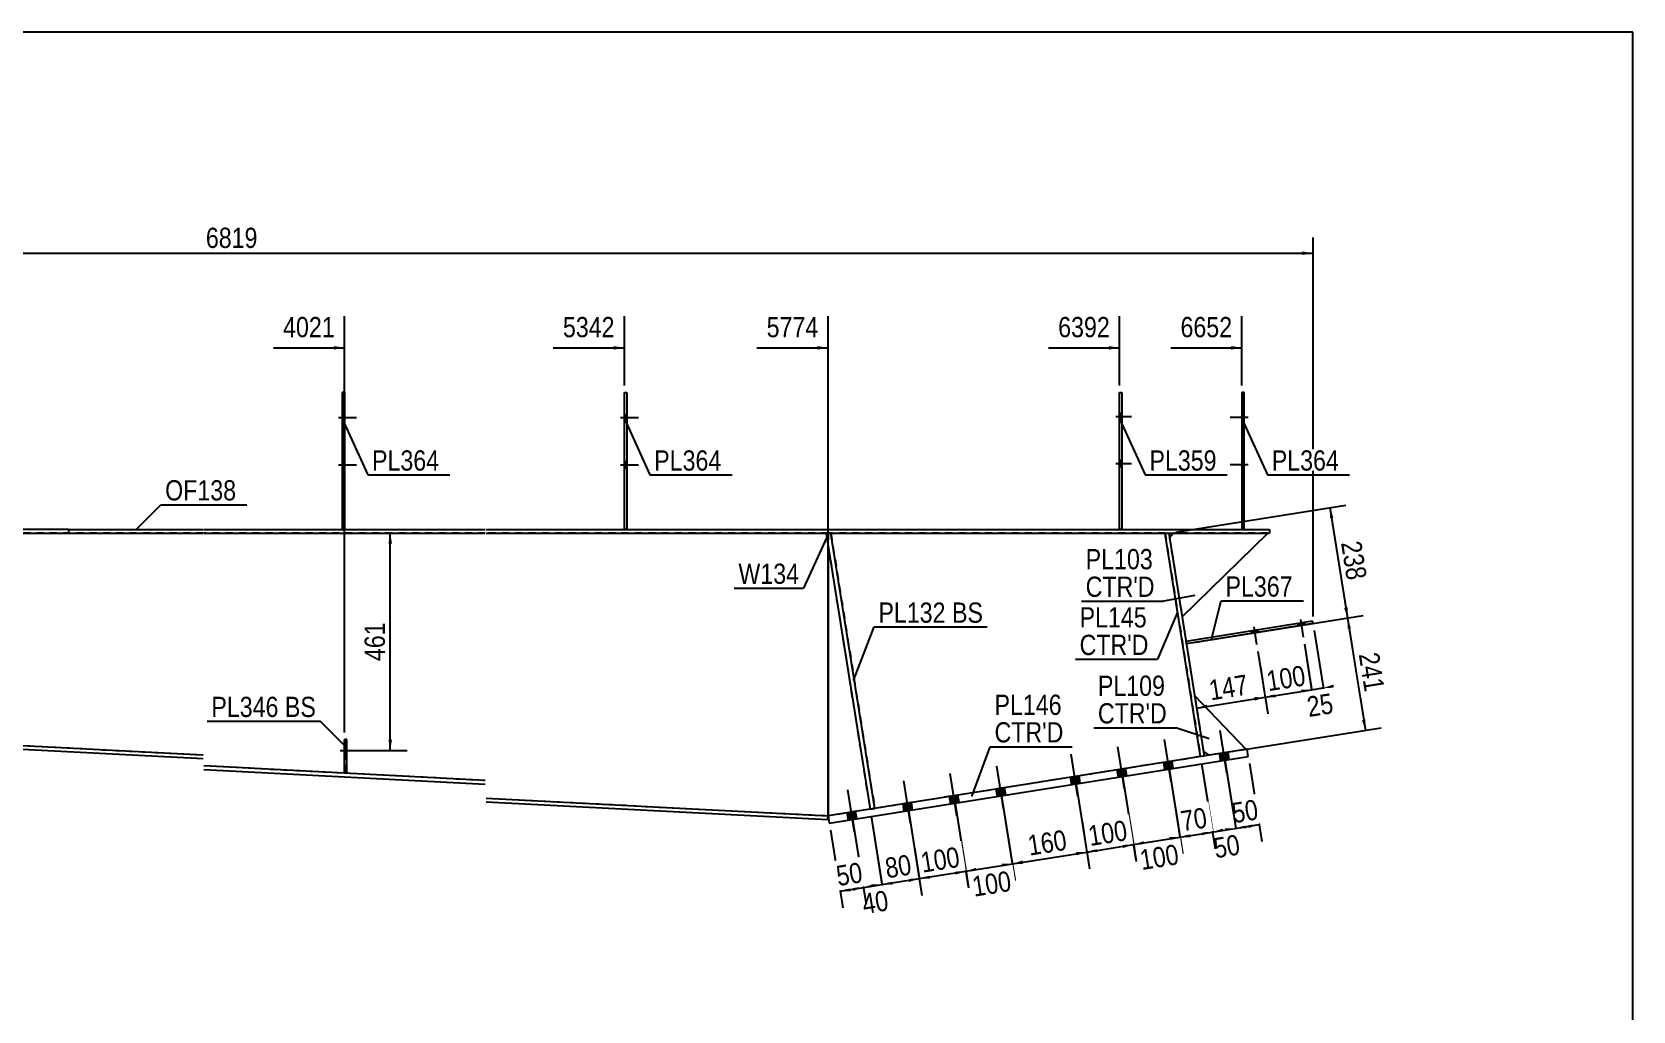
# Model space of a CAD drawing. Header units: millimetres. Extents: x -395 to 8, y -186 to 91.
# Drawn here: x -218.5 to 7.9, y -47.6 to 90.9 of the extents above; entities that cross this region are included whole.
import ezdxf

# ---------------------------------------------------------------- set-up
doc = ezdxf.new("R2010")
doc.units = ezdxf.units.MM
doc.linetypes.add('DXK_LINE_DOT1', pattern=[1.8814, 0.9407, -0.9407])
doc.linetypes.add('DXK_LINE_DOT2', pattern=[3.9198, 1.9599, -1.9599])
doc.styles.add('Arial Narrow', font='ARIALN.TTF', dxfattribs={"height": 0.2})

# ---------------------------------------------------------------- blocks, each defined once
blk = doc.blocks.new('Unknown-624480646-1211')
at = {"color": 5, "linetype": 'Continuous'}
for p, q in [((7.9, 90.89), (-392.1, 90.89)), ((7.9, -186.11), (7.9, 90.89))]:
    blk.add_line(p, q, dxfattribs=at)
blk = doc.blocks.new('Part-624480646-1280 - 1232')
at = {"color": 2, "linetype": 'Continuous'}
for p, q in [((-105.54, 20), (-106.2, 19.9)), ((-106.2, 19.9), (-100, -19.06)), ((-99.34, -18.95), (-105.54, 20)), ((-100, -19.06), (-99.34, -18.95))]:
    blk.add_line(p, q, dxfattribs=at)
blk = doc.blocks.new('Part-624480646-1324 - 1232')
at = {"color": 2, "linetype": 'Continuous'}
for p, q in [((-57.74, 19.99), (-58.27, 19.91)), ((-53.26, -11.62), (-58.27, 19.91)), ((-57.74, 19.99), (-52.73, -11.54)), ((-52.73, -11.54), (-53.26, -11.62))]:
    blk.add_line(p, q, dxfattribs=at)
blk = doc.blocks.new('Part-624480646-1428 - 1232')
at = {"color": 2, "linetype": 'Continuous'}
for p, q in [((-54.09, -2.98), (-46.8, -10.6)), ((-52.84, -10.88), (-52.07, -11.44))]:
    blk.add_line(p, q, dxfattribs=at)
at = {"color": 7, "linetype": 'DXK_LINE_DOT1'}
for p, q in [((-54.09, -2.98), (-52.84, -10.88)), ((-46.8, -10.6), (-52.07, -11.44))]:
    blk.add_line(p, q, dxfattribs=at)
blk = doc.blocks.new('Bolt-624480646-1235 - 1232')
at = {"linetype": 'Continuous'}
for points in [[(-174.32, 35.87), (-174.32, 36.8), (-174.65, 36.8), (-174.65, 35.87)], [(-174.32, 35.87), (-174.32, 36.8), (-174.65, 36.8), (-174.65, 35.87)], [(-174.32, 29.2), (-174.32, 30.13), (-174.65, 30.13), (-174.65, 29.2)], [(-174.32, 29.2), (-174.32, 30.13), (-174.65, 30.13), (-174.65, 29.2)]]:
    blk.add_hatch(color=3, dxfattribs=at).paths.add_polyline_path(points)
at = {"color": 3, "linetype": 'Continuous'}
for p, q in [((-175.18, 36.33), (-172.65, 36.33)), ((-175.18, 36.33), (-172.65, 36.33)), ((-174.65, 36.8), (-174.32, 36.8)), ((-174.65, 36.8), (-174.32, 36.8)), ((-174.65, 35.87), (-174.32, 35.87)), ((-174.65, 35.87), (-174.32, 35.87)), ((-175.18, 29.67), (-172.65, 29.67)), ((-175.18, 29.67), (-172.65, 29.67)), ((-174.65, 30.13), (-174.32, 30.13)), ((-174.65, 30.13), (-174.32, 30.13)), ((-174.65, 29.2), (-174.32, 29.2)), ((-174.65, 29.2), (-174.32, 29.2))]:
    blk.add_line(p, q, dxfattribs=at)
blk = doc.blocks.new('Part-624480646-1377 - 1232')
at = {"color": 2, "linetype": 'Continuous'}
for p, q in [((-57.08, 20), (-57.64, 19.34)), ((-55.86, 8.15), (-43.75, 20))]:
    blk.add_line(p, q, dxfattribs=at)
at = {"color": 7, "linetype": 'DXK_LINE_DOT1'}
for p, q in [((-57.64, 19.34), (-55.86, 8.15)), ((-43.75, 20), (-57.08, 20))]:
    blk.add_line(p, q, dxfattribs=at)
blk = doc.blocks.new('Part-624480646-1258 - 1232')
at = {"color": 2, "linetype": 'Continuous'}
for p, q in [((-174.32, 39.87), (-174.65, 39.87)), ((-174.65, 39.87), (-174.65, 20.53)), ((-174.32, 39.87), (-174.32, 20.53))]:
    blk.add_line(p, q, dxfattribs=at)
at = {"color": 7, "linetype": 'DXK_LINE_DOT1'}
blk.add_line((-174.65, 20.53), (-174.32, 20.53), dxfattribs=at)
blk = doc.blocks.new('Part-624480646-1406 - 1232')
at = {"color": 2, "linetype": 'Continuous'}
for p, q in [((-46.67, -10.58), (-105.93, -20)), ((-46.51, -11.63), (-46.67, -10.58)), ((-105.76, -21.05), (-46.51, -11.63)), ((-105.93, -20), (-105.76, -21.05))]:
    blk.add_line(p, q, dxfattribs=at)
blk = doc.blocks.new('Part-624480646-1302 - 1232')
at = {"color": 7, "linetype": 'DXK_LINE_DOT1'}
for p, q in [((-105.54, 20), (-106.2, 19.9)), ((-106.2, 19.9), (-100, -19.06)), ((-105.54, 20), (-99.34, -18.95)), ((-99.34, -18.95), (-100, -19.06))]:
    blk.add_line(p, q, dxfattribs=at)
blk = doc.blocks.new('Part-624480646-1491 - 1232')
at = {"color": 2, "linetype": 'Continuous'}
for p, q in [((-64.7, 20.53), (-64.7, 39.87)), ((-64.7, 39.87), (-64.37, 39.87)), ((-64.37, 39.87), (-64.37, 20.53))]:
    blk.add_line(p, q, dxfattribs=at)
at = {"color": 7, "linetype": 'DXK_LINE_DOT1'}
blk.add_line((-64.37, 20.53), (-64.7, 20.53), dxfattribs=at)
blk = doc.blocks.new('Part-624480646-1496 - 1232')
at = {"color": 2, "linetype": 'Continuous'}
for p, q in [((-47.07, 39.87), (-47.4, 39.87)), ((-47.4, 39.87), (-47.4, 20.53)), ((-47.07, 20.53), (-47.07, 39.87))]:
    blk.add_line(p, q, dxfattribs=at)
at = {"color": 7, "linetype": 'DXK_LINE_DOT1'}
blk.add_line((-47.4, 20.53), (-47.07, 20.53), dxfattribs=at)
blk = doc.blocks.new('Part-624480646-1523 - 1232')
at = {"color": 7, "linetype": 'DXK_LINE_DOT1'}
blk.add_line((-312.67, -2.06), (-312.64, -1.53), dxfattribs=at)
at = {"color": 2, "linetype": 'Continuous'}
for p, q in [((-312.67, -2.06), (-293.63, -3.05)), ((-312.64, -1.53), (-293.63, -2.52)), ((-293.53, -3.71), (-253.72, -5.78)), ((-293.53, -4.24), (-253.72, -6.31)), ((-253.62, -8.3), (-194.32, -11.38)), ((-253.62, -8.83), (-194.32, -11.91)), ((-194.22, -12.89), (-154.41, -14.96)), ((-194.22, -13.43), (-154.41, -15.5)), ((-154.31, -17.49), (-105.93, -20)), ((-154.31, -18.02), (-105.96, -20.53)), ((-105.96, -20.53), (-105.93, -20))]:
    blk.add_line(p, q, dxfattribs=at)
blk = doc.blocks.new('Part-624480646-1545 - 1232')
at = {"color": 2, "linetype": 'Continuous'}
for p, q in [((-174.32, -13.87), (-174.32, -9.2)), ((-173.98, -9.2), (-174.32, -9.2)), ((-173.98, -13.87), (-173.98, -9.2)), ((-174.32, -13.87), (-173.98, -13.87))]:
    blk.add_line(p, q, dxfattribs=at)
at = {"color": 7, "linetype": 'DXK_LINE_DOT1'}
blk.add_line((-174.32, -12.87), (-173.98, -12.87), dxfattribs=at)
blk = doc.blocks.new('Part-624480646-1567 - 1232')
at = {"color": 7, "linetype": 'DXK_LINE_DOT1'}
for p, q in [((-174.32, -9.2), (-174.32, -13.87)), ((-173.98, -9.2), (-174.32, -9.2)), ((-173.98, -13.87), (-173.98, -9.2)), ((-174.32, -13.87), (-173.98, -13.87))]:
    blk.add_line(p, q, dxfattribs=at)
blk = doc.blocks.new('Bolt-624480646-1636 - 1232')
at = {"linetype": 'Continuous'}
for points in [[(-64.37, 36.03), (-64.37, 36.97), (-64.7, 36.97), (-64.7, 36.03)], [(-64.37, 36.03), (-64.37, 36.97), (-64.7, 36.97), (-64.7, 36.03)], [(-64.37, 29.37), (-64.37, 30.3), (-64.7, 30.3), (-64.7, 29.37)], [(-64.37, 29.37), (-64.37, 30.3), (-64.7, 30.3), (-64.7, 29.37)]]:
    blk.add_hatch(color=3, dxfattribs=at).paths.add_polyline_path(points)
at = {"color": 3, "linetype": 'Continuous'}
for p, q in [((-65.23, 36.5), (-63.03, 36.5)), ((-65.23, 36.5), (-63.03, 36.5)), ((-64.7, 36.97), (-64.37, 36.97)), ((-64.7, 36.97), (-64.37, 36.97)), ((-64.7, 36.03), (-64.37, 36.03)), ((-64.7, 36.03), (-64.37, 36.03)), ((-65.23, 29.83), (-63.03, 29.83)), ((-65.23, 29.83), (-63.03, 29.83)), ((-64.7, 30.3), (-64.37, 30.3)), ((-64.7, 30.3), (-64.37, 30.3)), ((-64.7, 29.37), (-64.37, 29.37)), ((-64.7, 29.37), (-64.37, 29.37))]:
    blk.add_line(p, q, dxfattribs=at)
blk = doc.blocks.new('Bolt-624480646-1627 - 1232')
at = {"linetype": 'Continuous'}
for points in [[(-134.4, 35.87), (-134.4, 36.8), (-134.74, 36.8), (-134.74, 35.87)], [(-134.4, 35.87), (-134.4, 36.8), (-134.74, 36.8), (-134.74, 35.87)], [(-134.4, 29.2), (-134.4, 30.13), (-134.74, 30.13), (-134.74, 29.2)], [(-134.4, 29.2), (-134.4, 30.13), (-134.74, 30.13), (-134.74, 29.2)]]:
    blk.add_hatch(color=3, dxfattribs=at).paths.add_polyline_path(points)
at = {"color": 3, "linetype": 'Continuous'}
for p, q in [((-135.27, 36.33), (-132.74, 36.33)), ((-135.27, 36.33), (-132.74, 36.33)), ((-134.74, 36.8), (-134.4, 36.8)), ((-134.74, 36.8), (-134.4, 36.8)), ((-134.74, 35.87), (-134.4, 35.87)), ((-134.74, 35.87), (-134.4, 35.87)), ((-135.27, 29.67), (-132.74, 29.67)), ((-135.27, 29.67), (-132.74, 29.67)), ((-134.74, 30.13), (-134.4, 30.13)), ((-134.74, 30.13), (-134.4, 30.13)), ((-134.74, 29.2), (-134.4, 29.2)), ((-134.74, 29.2), (-134.4, 29.2))]:
    blk.add_line(p, q, dxfattribs=at)
blk = doc.blocks.new('Part-624480646-1814 - 1232')
at = {"color": 2, "linetype": 'Continuous'}
for p, q in [((-213.36, 20.53), (-194.32, 20.53)), ((-213.36, 20.53), (-213.36, 20)), ((-194.22, 20.53), (-154.41, 20.53)), ((-154.31, 20.53), (-43.52, 20.53)), ((-43.52, 20.53), (-43.52, 20)), ((-213.36, 20), (-194.32, 20)), ((-194.22, 20), (-154.41, 20)), ((-154.31, 20), (-43.52, 20))]:
    blk.add_line(p, q, dxfattribs=at)
blk = doc.blocks.new('Bolt-624480646-1633 - 1232')
at = {"color": 3, "linetype": 'DXK_LINE_DOT2'}
for p, q in [((-174.95, -10.74), (-172.75, -10.74)), ((-174.32, -10.27), (-173.98, -10.27)), ((-174.32, -11.2), (-173.98, -11.2))]:
    blk.add_line(p, q, dxfattribs=at)
blk = doc.blocks.new('Bolt-624480646-1634 - 1232')
at = {"linetype": 'Continuous'}
blk.add_hatch(color=3, dxfattribs=at).paths.add_polyline_path([(-174.32, -10.27), (-174.32, -11.2), (-173.98, -11.2), (-173.98, -10.27)])
at = {"color": 3, "linetype": 'Continuous'}
for p, q in [((-174.85, -10.74), (-173.98, -10.74)), ((-174.32, -10.27), (-173.98, -10.27)), ((-174.32, -11.2), (-173.98, -11.2))]:
    blk.add_line(p, q, dxfattribs=at)
blk = doc.blocks.new('Bolt-624480646-1638 - 1232')
at = {"linetype": 'Continuous'}
for points in [[(-49.37, -11.01), (-50.56, -11.2), (-50.39, -12.25), (-49.21, -12.06)], [(-49.37, -11.01), (-50.56, -11.2), (-50.39, -12.25), (-49.21, -12.06)], [(-63.86, -13.31), (-65.04, -13.5), (-64.87, -14.55), (-63.69, -14.36)], [(-63.86, -13.31), (-65.04, -13.5), (-64.87, -14.55), (-63.69, -14.36)], [(-57.27, -12.26), (-58.46, -12.45), (-58.29, -13.51), (-57.11, -13.32)], [(-57.27, -12.26), (-58.46, -12.45), (-58.29, -13.51), (-57.11, -13.32)], [(-70.44, -14.36), (-71.63, -14.55), (-71.46, -15.6), (-70.27, -15.41)], [(-70.44, -14.36), (-71.63, -14.55), (-71.46, -15.6), (-70.27, -15.41)], [(-87.56, -17.08), (-88.74, -17.27), (-88.58, -18.32), (-87.39, -18.13)], [(-87.56, -17.08), (-88.74, -17.27), (-88.58, -18.32), (-87.39, -18.13)], [(-80.98, -16.03), (-82.16, -16.22), (-81.99, -17.27), (-80.81, -17.09)], [(-80.98, -16.03), (-82.16, -16.22), (-81.99, -17.27), (-80.81, -17.09)], [(-102.04, -19.38), (-103.23, -19.57), (-103.06, -20.62), (-101.88, -20.44)], [(-102.04, -19.38), (-103.23, -19.57), (-103.06, -20.62), (-101.88, -20.44)], [(-94.14, -18.13), (-95.33, -18.31), (-95.16, -19.37), (-93.98, -19.18)], [(-94.14, -18.13), (-95.33, -18.31), (-95.16, -19.37), (-93.98, -19.18)]]:
    blk.add_hatch(color=3, dxfattribs=at).paths.add_polyline_path(points)
at = {"color": 3, "linetype": 'Continuous'}
for p, q in [((-49.52, -13.92), (-50.47, -7.94)), ((-49.52, -13.92), (-50.47, -7.94)), ((-70.59, -17.27), (-71.54, -11.29)), ((-70.59, -17.27), (-71.54, -11.29)), ((-64, -16.22), (-64.95, -10.24)), ((-64, -16.22), (-64.95, -10.24)), ((-57.42, -15.17), (-58.37, -9.2)), ((-57.42, -15.17), (-58.37, -9.2)), ((-50.39, -12.25), (-50.56, -11.2)), ((-50.39, -12.25), (-50.56, -11.2)), ((-49.21, -12.06), (-49.37, -11.01)), ((-49.21, -12.06), (-49.37, -11.01)), ((-81.12, -18.94), (-82.07, -12.97)), ((-81.12, -18.94), (-82.07, -12.97)), ((-64.87, -14.55), (-65.04, -13.5)), ((-64.87, -14.55), (-65.04, -13.5)), ((-63.69, -14.36), (-63.86, -13.31)), ((-63.69, -14.36), (-63.86, -13.31)), ((-58.29, -13.51), (-58.46, -12.45)), ((-58.29, -13.51), (-58.46, -12.45)), ((-57.11, -13.32), (-57.27, -12.26)), ((-57.11, -13.32), (-57.27, -12.26)), ((-94.29, -21.03), (-95.24, -15.06)), ((-94.29, -21.03), (-95.24, -15.06)), ((-87.7, -19.99), (-88.65, -14.01)), ((-87.7, -19.99), (-88.65, -14.01)), ((-71.46, -15.6), (-71.63, -14.55)), ((-71.46, -15.6), (-71.63, -14.55)), ((-70.27, -15.41), (-70.44, -14.36)), ((-70.27, -15.41), (-70.44, -14.36)), ((-102.19, -22.29), (-103.14, -16.32)), ((-102.19, -22.29), (-103.14, -16.32)), ((-88.58, -18.32), (-88.74, -17.27)), ((-88.58, -18.32), (-88.74, -17.27)), ((-87.39, -18.13), (-87.56, -17.08)), ((-87.39, -18.13), (-87.56, -17.08)), ((-81.99, -17.27), (-82.16, -16.22)), ((-81.99, -17.27), (-82.16, -16.22)), ((-80.81, -17.09), (-80.98, -16.03)), ((-80.81, -17.09), (-80.98, -16.03)), ((-103.06, -20.62), (-103.23, -19.57)), ((-103.06, -20.62), (-103.23, -19.57)), ((-101.88, -20.44), (-102.04, -19.38)), ((-101.88, -20.44), (-102.04, -19.38)), ((-95.16, -19.37), (-95.33, -18.31)), ((-95.16, -19.37), (-95.33, -18.31)), ((-93.98, -19.18), (-94.14, -18.13)), ((-93.98, -19.18), (-94.14, -18.13))]:
    blk.add_line(p, q, dxfattribs=at)
blk = doc.blocks.new('Part-624480646-1655 - 1232')
at = {"color": 2, "linetype": 'Continuous'}
for p, q in [((-105.93, 19.94), (-105.93, 20)), ((-105.93, 18.21), (-105.93, -20)), ((-58.27, 19.91), (-58.29, 20))]:
    blk.add_line(p, q, dxfattribs=at)
at = {"color": 7, "linetype": 'DXK_LINE_DOT1'}
for p, q in [((-58.29, 20), (-105.93, 20)), ((-105.93, 20), (-105.93, 18.21)), ((-58.27, 19.91), (-53.26, -11.62)), ((-53.26, -11.62), (-99.34, -18.95)), ((-100, -19.06), (-105.93, -20))]:
    blk.add_line(p, q, dxfattribs=at)
blk = doc.blocks.new('Part-624480646-1660 - 1232')
at = {"color": 2, "linetype": 'Continuous'}
for p, q in [((-134.74, 20.53), (-134.74, 39.87)), ((-134.74, 39.87), (-134.4, 39.87)), ((-134.4, 39.87), (-134.4, 20.53))]:
    blk.add_line(p, q, dxfattribs=at)
at = {"color": 7, "linetype": 'DXK_LINE_DOT1'}
blk.add_line((-134.4, 20.53), (-134.74, 20.53), dxfattribs=at)
blk = doc.blocks.new('Part-624480646-1770 - 1232')
at = {"color": 7, "linetype": 'DXK_LINE_DOT1'}
for p, q in [((-194.32, 20), (-253.62, 20)), ((-154.41, 20), (-194.22, 20)), ((-105.93, 20), (-154.31, 20)), ((-253.62, -8.3), (-194.32, -11.38)), ((-194.22, -12.89), (-154.41, -14.96)), ((-154.31, -17.49), (-105.93, -20))]:
    blk.add_line(p, q, dxfattribs=at)
at = {"color": 2, "linetype": 'Continuous'}
for p, q in [((-105.93, 19.94), (-105.93, 20)), ((-105.93, -20), (-105.93, 18.21))]:
    blk.add_line(p, q, dxfattribs=at)
blk = doc.blocks.new('Part-624480646-1792 - 1232')
at = {"color": 2, "linetype": 'Continuous'}
for p, q in [((-293.63, 20.53), (-342.14, 20.53)), ((-253.72, 20.53), (-293.53, 20.53)), ((-213.36, 20.53), (-253.62, 20.53)), ((-213.36, 20.53), (-213.36, 20)), ((-342.14, 20), (-293.63, 20)), ((-293.53, 20), (-253.72, 20)), ((-253.62, 20), (-213.36, 20))]:
    blk.add_line(p, q, dxfattribs=at)
at = {"color": 7, "linetype": 'DXK_LINE_DOT1'}
blk.add_line((-342.14, 20.53), (-342.14, 20), dxfattribs=at)
blk = doc.blocks.new('Bolt-624480646-1815 - 1232')
at = {"linetype": 'Continuous'}
for points in [[(-47.07, 35.87), (-47.07, 36.8), (-47.4, 36.8), (-47.4, 35.87)], [(-47.07, 35.87), (-47.07, 36.8), (-47.4, 36.8), (-47.4, 35.87)], [(-47.07, 29.2), (-47.07, 30.13), (-47.4, 30.13), (-47.4, 29.2)], [(-47.07, 29.2), (-47.07, 30.13), (-47.4, 30.13), (-47.4, 29.2)]]:
    blk.add_hatch(color=3, dxfattribs=at).paths.add_polyline_path(points)
at = {"color": 3, "linetype": 'Continuous'}
for p, q in [((-46.53, 36.33), (-49.07, 36.33)), ((-46.53, 36.33), (-49.07, 36.33)), ((-47.07, 36.8), (-47.4, 36.8)), ((-47.07, 36.8), (-47.4, 36.8)), ((-47.07, 35.87), (-47.4, 35.87)), ((-47.07, 35.87), (-47.4, 35.87)), ((-46.53, 29.67), (-49.07, 29.67)), ((-46.53, 29.67), (-49.07, 29.67)), ((-47.07, 30.13), (-47.4, 30.13)), ((-47.07, 30.13), (-47.4, 30.13)), ((-47.07, 29.2), (-47.4, 29.2)), ((-47.07, 29.2), (-47.4, 29.2))]:
    blk.add_line(p, q, dxfattribs=at)
blk = doc.blocks.new('Part-624480646-9297 - 1232')
at = {"color": 2, "linetype": 'Continuous'}
for p, q in [((-37.4, 7.52), (-55.31, 4.67)), ((-37.35, 7.19), (-55.26, 4.34)), ((-37.35, 7.19), (-37.4, 7.52))]:
    blk.add_line(p, q, dxfattribs=at)
at = {"color": 7, "linetype": 'DXK_LINE_DOT1'}
blk.add_line((-55.26, 4.34), (-55.31, 4.67), dxfattribs=at)
blk = doc.blocks.new('Bolt-624480646-9298 - 1232')
at = {"linetype": 'Continuous'}
for points in [[(-39.45, 6.85), (-38.53, 7), (-38.58, 7.33), (-39.51, 7.18)], [(-39.45, 6.85), (-38.53, 7), (-38.58, 7.33), (-39.51, 7.18)], [(-46.04, 5.81), (-45.12, 5.95), (-45.17, 6.28), (-46.09, 6.14)], [(-46.04, 5.81), (-45.12, 5.95), (-45.17, 6.28), (-46.09, 6.14)]]:
    blk.add_hatch(color=3, dxfattribs=at).paths.add_polyline_path(points)
at = {"color": 3, "linetype": 'Continuous'}
for p, q in [((-39.51, 7.18), (-39.45, 6.85)), ((-39.51, 7.18), (-39.45, 6.85)), ((-39.13, 7.78), (-38.73, 5.28)), ((-39.13, 7.78), (-38.73, 5.28)), ((-38.58, 7.33), (-38.53, 7)), ((-38.58, 7.33), (-38.53, 7)), ((-46.09, 6.14), (-46.04, 5.81)), ((-46.09, 6.14), (-46.04, 5.81)), ((-45.71, 6.74), (-45.32, 4.23)), ((-45.71, 6.74), (-45.32, 4.23)), ((-45.17, 6.28), (-45.12, 5.95)), ((-45.17, 6.28), (-45.12, 5.95))]:
    blk.add_line(p, q, dxfattribs=at)
blk = doc.blocks.new('StraightDimension-624480646-10104 - 1232')
at = {"linetype": 'Continuous'}
for points in [[(-32.47, 6.44), (-32.46, 7.96), (-31.98, 6.52)], [(-29.93, -6.4), (-29.94, -7.92), (-30.42, -6.47)]]:
    blk.add_hatch(color=7, dxfattribs=at).paths.add_polyline_path(points)
at = {"color": 7, "linetype": 'Continuous'}
for p, q in [((-54.27, 4.5), (-30.24, 8.32)), ((-32.46, 7.96), (-29.94, -7.92)), ((-47.03, -10.63), (-27.72, -7.56))]:
    blk.add_line(p, q, dxfattribs=at)
at = {"color": 0}
blk.add_wipeout([(-30.53, -3.25), (-26.38, -2.59), (-27.43, 4.01), (-31.58, 3.35)], dxfattribs=at)
at = {"color": 3, "style": 'Arial Narrow'}
blk.add_text('241', height=2.863, rotation=-80.9647, dxfattribs=at).set_placement((-30.89, 2.85))
blk = doc.blocks.new('StraightDimension-624480646-10022 - 1232')
at = {"linetype": 'Continuous'}
for points in [[(-39.07, -2.16), (-37.55, -2.17), (-38.99, -2.65)], [(-42.61, -3.23), (-44.13, -3.22), (-42.69, -2.73)]]:
    blk.add_hatch(color=7, dxfattribs=at).paths.add_polyline_path(points)
at = {"color": 7, "linetype": 'Continuous'}
for p, q in [((-45.16, 3.25), (-43.75, -5.59)), ((-38.57, 4.29), (-37.17, -4.54)), ((-44.13, -3.22), (-37.55, -2.17))]:
    blk.add_line(p, q, dxfattribs=at)
at = {"color": 0}
blk.add_wipeout([(-37.56, -2.02), (-38.22, 2.13), (-44.82, 1.08), (-44.16, -3.07)], dxfattribs=at)
at = {"color": 3, "style": 'Arial Narrow'}
blk.add_text('100', height=2.863, rotation=9.0355, dxfattribs=at).set_placement((-43.66, -2.38))
blk = doc.blocks.new('StraightDimension-624480646-2154 - 1232')
at = {"linetype": 'Continuous'}
for points in [[(-168.11, 18.5), (-167.86, 20), (-167.61, 18.5)], [(-167.61, -9.24), (-167.86, -10.74), (-168.11, -9.24)]]:
    blk.add_hatch(color=7, dxfattribs=at).paths.add_polyline_path(points)
at = {"color": 7, "linetype": 'Continuous'}
for p, q in [((-167.86, -10.74), (-167.86, 20)), ((-167.63, 20), (-165.46, 20)), ((-172.98, -10.74), (-165.46, -10.74))]:
    blk.add_line(p, q, dxfattribs=at)
at = {"color": 0}
blk.add_wipeout([(-168.01, 7.97), (-172.21, 7.97), (-172.21, 1.29), (-168.01, 1.29)], dxfattribs=at)
at = {"color": 3, "style": 'Arial Narrow'}
blk.add_text('461', height=2.863, rotation=90.0002, dxfattribs=at).set_placement((-168.61, 1.89))
blk = doc.blocks.new('StraightDimension-624480646-7008 - 1232')
at = {"linetype": 'Continuous'}
for points in [[(-46.75, -21.78), (-48.27, -21.77), (-46.83, -21.28)], [(-46.5, -21.23), (-44.98, -21.24), (-46.42, -21.72)]]:
    blk.add_hatch(color=7, dxfattribs=at).paths.add_polyline_path(points)
at = {"color": 7, "linetype": 'Continuous'}
for p, q in [((-49.81, -12.09), (-47.89, -24.14)), ((-46.35, -12.62), (-44.6, -23.61)), ((-48.27, -21.77), (-44.98, -21.24))]:
    blk.add_line(p, q, dxfattribs=at)
at = {"color": 0}
blk.add_wipeout([(-44.25, -20.97), (-44.91, -16.83), (-49.7, -17.59), (-49.04, -21.74)], dxfattribs=at)
at = {"color": 3, "style": 'Arial Narrow'}
blk.add_text('50', height=2.863, rotation=9.0355, dxfattribs=at).set_placement((-48.55, -21.05))
blk = doc.blocks.new('StraightDimension-624480646-7009 - 1232')
at = {"linetype": 'Continuous'}
for points in [[(-50.04, -22.3), (-51.56, -22.29), (-50.12, -21.81)], [(-49.79, -21.75), (-48.27, -21.77), (-49.71, -22.25)]]:
    blk.add_hatch(color=7, dxfattribs=at).paths.add_polyline_path(points)
at = {"color": 7, "linetype": 'Continuous'}
for p, q in [((-53.1, -12.61), (-51.21, -24.51)), ((-49.81, -12.09), (-47.92, -23.99)), ((-51.56, -22.29), (-48.27, -21.77))]:
    blk.add_line(p, q, dxfattribs=at)
at = {"color": 0}
blk.add_wipeout([(-46.83, -25.94), (-47.49, -21.79), (-52.29, -22.56), (-51.63, -26.7)], dxfattribs=at)
at = {"color": 3, "style": 'Arial Narrow'}
blk.add_text('50', height=2.863, rotation=9.0355, dxfattribs=at).set_placement((-51.13, -26.02))
blk = doc.blocks.new('StraightDimension-624480646-7010 - 1232')
at = {"linetype": 'Continuous'}
for points in [[(-54.65, -23.03), (-56.17, -23.02), (-54.73, -22.54)], [(-53.08, -22.28), (-51.56, -22.29), (-53, -22.77)]]:
    blk.add_hatch(color=7, dxfattribs=at).paths.add_polyline_path(points)
at = {"color": 7, "linetype": 'Continuous'}
for p, q in [((-57.71, -13.34), (-55.79, -25.39)), ((-53.1, -12.61), (-51.18, -24.66)), ((-56.17, -23.02), (-51.56, -22.29))]:
    blk.add_line(p, q, dxfattribs=at)
at = {"color": 0}
blk.add_wipeout([(-51.49, -22.13), (-52.15, -17.98), (-56.95, -18.74), (-56.29, -22.89)], dxfattribs=at)
at = {"color": 3, "style": 'Arial Narrow'}
blk.add_text('70', height=2.863, rotation=9.0355, dxfattribs=at).set_placement((-55.79, -22.2))
blk = doc.blocks.new('StraightDimension-624480646-7011 - 1232')
at = {"linetype": 'Continuous'}
for points in [[(-61.23, -24.08), (-62.75, -24.07), (-61.31, -23.59)], [(-57.69, -23.01), (-56.17, -23.02), (-57.61, -23.5)]]:
    blk.add_hatch(color=7, dxfattribs=at).paths.add_polyline_path(points)
at = {"color": 7, "linetype": 'Continuous'}
for p, q in [((-57.71, -13.34), (-55.82, -25.24)), ((-64.29, -14.39), (-62.4, -26.29)), ((-62.75, -24.07), (-56.17, -23.02))]:
    blk.add_line(p, q, dxfattribs=at)
at = {"color": 0}
blk.add_wipeout([(-55.48, -27.32), (-56.14, -23.17), (-62.74, -24.22), (-62.08, -28.37)], dxfattribs=at)
at = {"color": 3, "style": 'Arial Narrow'}
blk.add_text('100', height=2.863, rotation=9.0355, dxfattribs=at).set_placement((-61.58, -27.68))
blk = doc.blocks.new('StraightDimension-624480646-7012 - 1232')
at = {"linetype": 'Continuous'}
for points in [[(-67.82, -25.13), (-69.34, -25.12), (-67.9, -24.63)], [(-64.27, -24.06), (-62.75, -24.07), (-64.2, -24.55)]]:
    blk.add_hatch(color=7, dxfattribs=at).paths.add_polyline_path(points)
at = {"color": 7, "linetype": 'Continuous'}
for p, q in [((-70.9, -15.27), (-68.96, -27.49)), ((-64.29, -14.39), (-62.38, -26.44)), ((-69.34, -25.12), (-62.75, -24.07))]:
    blk.add_line(p, q, dxfattribs=at)
at = {"color": 0}
blk.add_wipeout([(-62.77, -23.92), (-63.43, -19.77), (-70.03, -20.82), (-69.37, -24.97)], dxfattribs=at)
at = {"color": 3, "style": 'Arial Narrow'}
blk.add_text('100', height=2.863, rotation=9.0355, dxfattribs=at).set_placement((-68.87, -24.28))
blk = doc.blocks.new('StraightDimension-624480646-7013 - 1232')
at = {"linetype": 'Continuous'}
for points in [[(-78.35, -26.8), (-79.87, -26.79), (-78.43, -26.31)], [(-70.86, -25.1), (-69.34, -25.12), (-70.78, -25.6)]]:
    blk.add_hatch(color=7, dxfattribs=at).paths.add_polyline_path(points)
at = {"color": 7, "linetype": 'Continuous'}
for p, q in [((-70.9, -15.27), (-68.96, -27.49)), ((-81.44, -16.94), (-79.5, -29.16)), ((-79.87, -26.79), (-69.34, -25.12))]:
    blk.add_line(p, q, dxfattribs=at)
at = {"color": 0}
blk.add_wipeout([(-71.33, -25.28), (-71.99, -21.13), (-78.59, -22.18), (-77.93, -26.33)], dxfattribs=at)
at = {"color": 3, "style": 'Arial Narrow'}
blk.add_text('160', height=2.863, rotation=9.0355, dxfattribs=at).set_placement((-77.43, -25.64))
blk = doc.blocks.new('StraightDimension-624480646-7014 - 1232')
at = {"linetype": 'Continuous'}
for points in [[(-81.39, -26.78), (-79.87, -26.79), (-81.31, -27.27)], [(-84.94, -27.85), (-86.46, -27.84), (-85.01, -27.36)]]:
    blk.add_hatch(color=7, dxfattribs=at).paths.add_polyline_path(points)
at = {"color": 7, "linetype": 'Continuous'}
for p, q in [((-88.02, -17.99), (-86.1, -30.06)), ((-81.44, -16.94), (-79.52, -29.01)), ((-86.46, -27.84), (-79.87, -26.79))]:
    blk.add_line(p, q, dxfattribs=at)
at = {"color": 0}
blk.add_wipeout([(-79.18, -31.09), (-79.84, -26.94), (-86.44, -27.99), (-85.78, -32.14)], dxfattribs=at)
at = {"color": 3, "style": 'Arial Narrow'}
blk.add_text('100', height=2.863, rotation=9.0355, dxfattribs=at).set_placement((-85.28, -31.45))
blk = doc.blocks.new('StraightDimension-624480646-7015 - 1232')
at = {"linetype": 'Continuous'}
for points in [[(-91.52, -28.9), (-93.04, -28.88), (-91.6, -28.4)], [(-87.98, -27.83), (-86.46, -27.84), (-87.9, -28.32)]]:
    blk.add_hatch(color=7, dxfattribs=at).paths.add_polyline_path(points)
at = {"color": 7, "linetype": 'Continuous'}
for p, q in [((-88.02, -17.99), (-86.08, -30.21)), ((-94.58, -19.21), (-92.66, -31.26)), ((-93.04, -28.88), (-86.46, -27.84))]:
    blk.add_line(p, q, dxfattribs=at)
at = {"color": 0}
blk.add_wipeout([(-86.47, -27.69), (-87.13, -23.54), (-93.73, -24.59), (-93.07, -28.74)], dxfattribs=at)
at = {"color": 3, "style": 'Arial Narrow'}
blk.add_text('100', height=2.863, rotation=9.0355, dxfattribs=at).set_placement((-92.57, -28.05))
blk = doc.blocks.new('StraightDimension-624480646-7016 - 1232')
at = {"linetype": 'Continuous'}
for points in [[(-96.79, -29.73), (-98.31, -29.72), (-96.87, -29.24)], [(-94.56, -28.87), (-93.04, -28.88), (-94.48, -29.37)]]:
    blk.add_hatch(color=7, dxfattribs=at).paths.add_polyline_path(points)
at = {"color": 7, "linetype": 'Continuous'}
for p, q in [((-99.85, -20.05), (-97.93, -32.09)), ((-94.58, -19.21), (-92.66, -31.26)), ((-98.31, -29.72), (-93.04, -28.88))]:
    blk.add_line(p, q, dxfattribs=at)
at = {"color": 0}
blk.add_wipeout([(-93.3, -28.77), (-93.96, -24.63), (-98.75, -25.39), (-98.1, -29.54)], dxfattribs=at)
at = {"color": 3, "style": 'Arial Narrow'}
blk.add_text('80', height=2.863, rotation=9.0355, dxfattribs=at).set_placement((-97.6, -28.85))
blk = doc.blocks.new('StraightDimension-624480646-7017 - 1232')
at = {"linetype": 'Continuous'}
for points in [[(-99.42, -30.15), (-100.94, -30.14), (-99.5, -29.66)], [(-99.83, -29.71), (-98.31, -29.72), (-99.75, -30.2)]]:
    blk.add_hatch(color=7, dxfattribs=at).paths.add_polyline_path(points)
at = {"color": 7, "linetype": 'Continuous'}
for p, q in [((-99.85, -20.05), (-97.95, -31.94)), ((-102.48, -20.46), (-100.59, -32.36)), ((-100.94, -30.14), (-98.31, -29.72))]:
    blk.add_line(p, q, dxfattribs=at)
at = {"color": 0}
blk.add_wipeout([(-96.54, -33.85), (-97.2, -29.7), (-102, -30.46), (-101.34, -34.61)], dxfattribs=at)
at = {"color": 3, "style": 'Arial Narrow'}
blk.add_text('40', height=2.863, rotation=9.0355, dxfattribs=at).set_placement((-100.84, -33.92))
blk = doc.blocks.new('StraightDimension-624480646-7018 - 1232')
at = {"linetype": 'Continuous'}
for points in [[(-102.71, -30.68), (-104.23, -30.66), (-102.79, -30.18)], [(-102.46, -30.13), (-100.94, -30.14), (-102.38, -30.62)]]:
    blk.add_hatch(color=7, dxfattribs=at).paths.add_polyline_path(points)
at = {"color": 7, "linetype": 'Continuous'}
for p, q in [((-105.6, -22.04), (-103.86, -33.03)), ((-102.48, -20.46), (-100.56, -32.51)), ((-104.23, -30.66), (-100.94, -30.14))]:
    blk.add_line(p, q, dxfattribs=at)
at = {"color": 0}
blk.add_wipeout([(-100.21, -29.87), (-100.87, -25.73), (-105.67, -26.49), (-105.01, -30.64)], dxfattribs=at)
at = {"color": 3, "style": 'Arial Narrow'}
blk.add_text('50', height=2.863, rotation=9.0355, dxfattribs=at).set_placement((-104.51, -29.95))
blk = doc.blocks.new('StraightDimension-624480646-9900 - 1232')
at = {"linetype": 'Continuous'}
blk.add_hatch(color=7, dxfattribs=at).paths.add_polyline_path([(-38.85, 59.84), (-37.35, 59.59), (-38.85, 59.34)])
at = {"color": 7, "linetype": 'Continuous'}
for p, q in [((-37.35, 8.19), (-37.35, 61.84)), ((-343.2, 59.59), (-37.35, 59.59))]:
    blk.add_line(p, q, dxfattribs=at)
at = {"color": 0}
blk.add_wipeout([(-186.02, 59.74), (-186.02, 63.94), (-194.53, 63.94), (-194.53, 59.74)], dxfattribs=at)
at = {"color": 3, "style": 'Arial Narrow'}
blk.add_text('6819', height=2.863, dxfattribs=at).set_placement((-193.93, 60.34))
blk = doc.blocks.new('StraightDimension-624480646-10021 - 1232')
at = {"linetype": 'Continuous'}
for points in [[(-39.07, -2.16), (-37.55, -2.17), (-38.99, -2.65)], [(-34.38, -1.92), (-35.9, -1.91), (-34.46, -1.43)]]:
    blk.add_hatch(color=7, dxfattribs=at).paths.add_polyline_path(points)
at = {"color": 7, "linetype": 'Continuous'}
for p, q in [((-37.19, 6.2), (-35.55, -4.13)), ((-38.57, 4.29), (-37.19, -4.39)), ((-37.55, -2.17), (-35.9, -1.91))]:
    blk.add_line(p, q, dxfattribs=at)
at = {"color": 0}
blk.add_wipeout([(-33.64, -5.95), (-34.3, -1.81), (-39.1, -2.57), (-38.44, -6.72)], dxfattribs=at)
at = {"color": 3, "style": 'Arial Narrow'}
blk.add_text('25', height=2.863, rotation=9.0355, dxfattribs=at).set_placement((-37.94, -6.03))
blk = doc.blocks.new('StraightDimension-624480646-10023 - 1232')
at = {"linetype": 'Continuous'}
for points in [[(-52.29, -4.77), (-53.81, -4.76), (-52.37, -4.27)], [(-45.65, -3.21), (-44.13, -3.22), (-45.57, -3.7)]]:
    blk.add_hatch(color=7, dxfattribs=at).paths.add_polyline_path(points)
at = {"color": 7, "linetype": 'Continuous'}
for p, q in [((-55.1, 3.35), (-53.43, -7.13)), ((-45.16, 3.25), (-43.75, -5.59)), ((-53.81, -4.76), (-44.13, -3.22))]:
    blk.add_line(p, q, dxfattribs=at)
at = {"color": 0}
blk.add_wipeout([(-45.69, -3.31), (-46.35, 0.83), (-52.95, -0.22), (-52.29, -4.36)], dxfattribs=at)
at = {"color": 3, "style": 'Arial Narrow'}
blk.add_text('147', height=2.863, rotation=9.0355, dxfattribs=at).set_placement((-51.8, -3.68))
blk = doc.blocks.new('StraightDimension-624480646-10105 - 1232')
at = {"linetype": 'Continuous'}
for points in [[(-34.96, 22.1), (-34.95, 23.62), (-34.47, 22.17)], [(-32.45, 9.49), (-32.46, 7.96), (-32.95, 9.41)]]:
    blk.add_hatch(color=7, dxfattribs=at).paths.add_polyline_path(points)
at = {"color": 7, "linetype": 'Continuous'}
for p, q in [((-56.76, 20.15), (-32.73, 23.97)), ((-34.95, 23.62), (-32.46, 7.96)), ((-54.27, 4.5), (-30.24, 8.32))]:
    blk.add_line(p, q, dxfattribs=at)
at = {"color": 0}
blk.add_wipeout([(-33.03, 12.51), (-28.89, 13.17), (-29.94, 19.77), (-34.08, 19.11)], dxfattribs=at)
at = {"color": 3, "style": 'Arial Narrow'}
blk.add_text('238', height=2.863, rotation=-80.9647, dxfattribs=at).set_placement((-33.4, 18.62))
blk = doc.blocks.new('StraightDimension-624480646-10341 - 1232')
at = {"linetype": 'Continuous'}
blk.add_hatch(color=7, dxfattribs=at).paths.add_polyline_path([(-48.9, 46.46), (-47.4, 46.21), (-48.9, 45.96)])
at = {"color": 7, "linetype": 'Continuous'}
for p, q in [((-47.4, 40.87), (-47.4, 50.71)), ((-57.46, 46.21), (-47.4, 46.21))]:
    blk.add_line(p, q, dxfattribs=at)
at = {"color": 0}
blk.add_wipeout([(-48.18, 47.11), (-48.18, 51.31), (-56.69, 51.31), (-56.69, 47.11)], dxfattribs=at)
at = {"color": 3, "style": 'Arial Narrow'}
blk.add_text('6652', height=2.863, dxfattribs=at).set_placement((-56.09, 47.71))
blk = doc.blocks.new('StraightDimension-624480646-10342 - 1232')
at = {"linetype": 'Continuous'}
blk.add_hatch(color=7, dxfattribs=at).paths.add_polyline_path([(-66.2, 46.46), (-64.7, 46.21), (-66.2, 45.96)])
at = {"color": 7, "linetype": 'Continuous'}
for p, q in [((-64.7, 40.87), (-64.7, 50.71)), ((-74.76, 46.21), (-64.7, 46.21))]:
    blk.add_line(p, q, dxfattribs=at)
at = {"color": 0}
blk.add_wipeout([(-65.48, 47.11), (-65.48, 51.31), (-73.99, 51.31), (-73.99, 47.11)], dxfattribs=at)
at = {"color": 3, "style": 'Arial Narrow'}
blk.add_text('6392', height=2.863, dxfattribs=at).set_placement((-73.39, 47.71))
blk = doc.blocks.new('StraightDimension-624480646-10343 - 1232')
at = {"linetype": 'Continuous'}
blk.add_hatch(color=7, dxfattribs=at).paths.add_polyline_path([(-107.43, 46.46), (-105.93, 46.21), (-107.43, 45.96)])
at = {"color": 7, "linetype": 'Continuous'}
for p, q in [((-105.93, -19), (-105.93, 50.71)), ((-115.99, 46.21), (-105.93, 46.21))]:
    blk.add_line(p, q, dxfattribs=at)
at = {"color": 0}
blk.add_wipeout([(-106.7, 47.11), (-106.7, 51.31), (-115.22, 51.31), (-115.22, 47.11)], dxfattribs=at)
at = {"color": 3, "style": 'Arial Narrow'}
blk.add_text('5774', height=2.863, dxfattribs=at).set_placement((-114.62, 47.71))
blk = doc.blocks.new('StraightDimension-624480646-10344 - 1232')
at = {"linetype": 'Continuous'}
blk.add_hatch(color=7, dxfattribs=at).paths.add_polyline_path([(-136.24, 46.46), (-134.74, 46.21), (-136.24, 45.96)])
at = {"color": 7, "linetype": 'Continuous'}
for p, q in [((-134.74, 40.87), (-134.74, 50.71)), ((-144.8, 46.21), (-134.74, 46.21))]:
    blk.add_line(p, q, dxfattribs=at)
at = {"color": 0}
blk.add_wipeout([(-135.51, 47.11), (-135.51, 51.31), (-144.03, 51.31), (-144.03, 47.11)], dxfattribs=at)
at = {"color": 3, "style": 'Arial Narrow'}
blk.add_text('5342', height=2.863, dxfattribs=at).set_placement((-143.43, 47.71))
blk = doc.blocks.new('StraightDimension-624480646-10345 - 1232')
at = {"linetype": 'Continuous'}
blk.add_hatch(color=7, dxfattribs=at).paths.add_polyline_path([(-175.82, 46.46), (-174.32, 46.21), (-175.82, 45.96)])
at = {"color": 7, "linetype": 'Continuous'}
for p, q in [((-174.32, -8.2), (-174.32, 50.71)), ((-184.38, 46.21), (-174.32, 46.21))]:
    blk.add_line(p, q, dxfattribs=at)
at = {"color": 0}
blk.add_wipeout([(-175.09, 47.11), (-175.09, 51.31), (-183.61, 51.31), (-183.61, 47.11)], dxfattribs=at)
at = {"color": 3, "style": 'Arial Narrow'}
blk.add_text('4021', height=2.863, dxfattribs=at).set_placement((-183.01, 47.71))
blk = doc.blocks.new('Mark-624480646-7761 - 1232')
at = {"color": 0}
blk.add_wipeout([(-50.98, 28.84), (-50.98, 31.84), (-60.48, 31.84), (-60.48, 28.84)], dxfattribs=at)
blk.add_wipeout([(-50.98, 28.84), (-50.98, 31.84), (-60.48, 31.84), (-60.48, 28.84)], dxfattribs=at)
at = {"color": 7, "linetype": 'Continuous'}
for p, q in [((-64.62, 35.98), (-61.08, 28.24)), ((-61.08, 28.24), (-49.48, 28.24))]:
    blk.add_line(p, q, dxfattribs=at)
at = {"color": 3, "style": 'Arial Narrow'}
blk.add_text('PL359', height=2.863, dxfattribs=at).set_placement((-60.48, 28.84))
blk = doc.blocks.new('Mark-624480646-9345 - 1232')
at = {"color": 0}
blk.add_wipeout([(-40.21, 11.01), (-40.21, 14.01), (-49.72, 14.01), (-49.72, 11.01)], dxfattribs=at)
blk.add_wipeout([(-40.21, 11.01), (-40.21, 14.01), (-49.72, 14.01), (-49.72, 11.01)], dxfattribs=at)
at = {"color": 7, "linetype": 'Continuous'}
for p, q in [((-51.69, 5), (-50.32, 10.41)), ((-50.32, 10.41), (-38.71, 10.41))]:
    blk.add_line(p, q, dxfattribs=at)
at = {"color": 3, "style": 'Arial Narrow'}
blk.add_text('PL367', height=2.863, dxfattribs=at).set_placement((-49.72, 11.01))
blk = doc.blocks.new('Mark-624480646-7794 - 1232')
at = {"color": 0}
blk.add_wipeout([(-189.64, 24.62), (-189.64, 27.62), (-199.69, 27.62), (-199.69, 24.62)], dxfattribs=at)
blk.add_wipeout([(-189.64, 24.62), (-189.64, 27.62), (-199.69, 27.62), (-199.69, 24.62)], dxfattribs=at)
at = {"color": 7, "linetype": 'Continuous'}
for p, q in [((-203.83, 20.48), (-200.29, 24.02)), ((-200.29, 24.02), (-188.14, 24.02))]:
    blk.add_line(p, q, dxfattribs=at)
at = {"color": 3, "style": 'Arial Narrow'}
blk.add_text('OF138', height=2.863, dxfattribs=at).set_placement((-199.69, 24.62))
blk = doc.blocks.new('Mark-624480646-7764 - 1232')
at = {"color": 0}
blk.add_wipeout([(-33.68, 28.84), (-33.68, 31.84), (-43.18, 31.84), (-43.18, 28.84)], dxfattribs=at)
blk.add_wipeout([(-33.68, 28.84), (-33.68, 31.84), (-43.18, 31.84), (-43.18, 28.84)], dxfattribs=at)
at = {"color": 7, "linetype": 'Continuous'}
for p, q in [((-47.31, 35.98), (-43.78, 28.24)), ((-43.78, 28.24), (-32.18, 28.24))]:
    blk.add_line(p, q, dxfattribs=at)
at = {"color": 3, "style": 'Arial Narrow'}
blk.add_text('PL364', height=2.863, dxfattribs=at).set_placement((-43.18, 28.84))
blk = doc.blocks.new('Mark-624480646-7752 - 1232')
at = {"color": 7, "linetype": 'Continuous'}
blk.add_line((-52.06, -9.09), (-56.76, -7.53), dxfattribs=at)
at = {"color": 0}
blk.add_wipeout([(-58.26, -3.03), (-58.26, -0.03), (-67.77, -0.03), (-67.77, -3.03)], dxfattribs=at)
blk.add_wipeout([(-58.26, -3.03), (-58.26, -0.03), (-67.77, -0.03), (-67.77, -3.03)], dxfattribs=at)
blk.add_wipeout([(-58.01, -6.93), (-58.01, -3.93), (-67.77, -3.93), (-67.77, -6.93)], dxfattribs=at)
blk.add_wipeout([(-58.01, -6.93), (-58.01, -3.93), (-67.77, -3.93), (-67.77, -6.93)], dxfattribs=at)
at = {"color": 7, "linetype": 'Continuous'}
blk.add_line((-68.37, -7.53), (-56.76, -7.53), dxfattribs=at)
at = {"color": 3, "style": 'Arial Narrow'}
blk.add_text('PL109', height=2.863, dxfattribs=at).set_placement((-67.77, -3.03))
at = {"color": 1, "style": 'Arial Narrow'}
blk.add_text("CTR'D", height=2.863, dxfattribs=at).set_placement((-67.77, -6.93))
blk = doc.blocks.new('MarkSet-624480646-7702 - 1232')
at = {"color": 0}
blk.add_wipeout([(-89.3, 7.32), (-89.3, 10.32), (-98.81, 10.32), (-98.81, 7.32)], dxfattribs=at)
blk.add_wipeout([(-89.3, 7.32), (-89.3, 10.32), (-98.81, 10.32), (-98.81, 7.32)], dxfattribs=at)
at = {"color": 7, "linetype": 'Continuous'}
blk.add_line((-102.33, -0.85), (-99.41, 6.72), dxfattribs=at)
at = {"color": 0}
blk.add_wipeout([(-84.02, 7.32), (-84.02, 10.32), (-88.4, 10.32), (-88.4, 7.32)], dxfattribs=at)
blk.add_wipeout([(-84.02, 7.32), (-84.02, 10.32), (-88.4, 10.32), (-88.4, 7.32)], dxfattribs=at)
at = {"color": 7, "linetype": 'Continuous'}
blk.add_line((-99.41, 6.72), (-83.42, 6.72), dxfattribs=at)
at = {"color": 3, "style": 'Arial Narrow'}
for s, p in [('PL132', (-98.81, 7.32)), ('BS', (-88.4, 7.32))]:
    blk.add_text(s, height=2.863, dxfattribs=at).set_placement(p)
blk = doc.blocks.new('MarkSet-624480646-7713 - 1232')
at = {"color": 0}
blk.add_wipeout([(-183.65, -6.02), (-183.65, -3.02), (-193.15, -3.02), (-193.15, -6.02)], dxfattribs=at)
blk.add_wipeout([(-183.65, -6.02), (-183.65, -3.02), (-193.15, -3.02), (-193.15, -6.02)], dxfattribs=at)
blk.add_wipeout([(-178.37, -6.02), (-178.37, -3.02), (-182.75, -3.02), (-182.75, -6.02)], dxfattribs=at)
blk.add_wipeout([(-178.37, -6.02), (-178.37, -3.02), (-182.75, -3.02), (-182.75, -6.02)], dxfattribs=at)
at = {"color": 7, "linetype": 'Continuous'}
for p in [(-193.75, -6.62), (-174.23, -10.16)]:
    blk.add_line(p, (-177.77, -6.62), dxfattribs=at)
at = {"color": 3, "style": 'Arial Narrow'}
for s, p in [('PL346', (-193.15, -6.02)), ('BS', (-182.75, -6.02))]:
    blk.add_text(s, height=2.863, dxfattribs=at).set_placement(p)
blk = doc.blocks.new('Mark-624480646-7740 - 1232')
at = {"color": 0}
blk.add_wipeout([(-160.93, 28.84), (-160.93, 31.84), (-170.43, 31.84), (-170.43, 28.84)], dxfattribs=at)
blk.add_wipeout([(-160.93, 28.84), (-160.93, 31.84), (-170.43, 31.84), (-170.43, 28.84)], dxfattribs=at)
at = {"color": 7, "linetype": 'Continuous'}
for p, q in [((-174.57, 35.98), (-171.03, 28.24)), ((-171.03, 28.24), (-159.43, 28.24))]:
    blk.add_line(p, q, dxfattribs=at)
at = {"color": 3, "style": 'Arial Narrow'}
blk.add_text('PL364', height=2.863, dxfattribs=at).set_placement((-170.43, 28.84))
blk = doc.blocks.new('Mark-624480646-7743 - 1232')
at = {"color": 7, "linetype": 'Continuous'}
blk.add_line((-56.51, 8.8), (-59.36, 2.15), dxfattribs=at)
at = {"color": 0}
blk.add_wipeout([(-60.86, 6.65), (-60.86, 9.65), (-70.36, 9.65), (-70.36, 6.65)], dxfattribs=at)
blk.add_wipeout([(-60.86, 6.65), (-60.86, 9.65), (-70.36, 9.65), (-70.36, 6.65)], dxfattribs=at)
blk.add_wipeout([(-60.61, 2.75), (-60.61, 5.75), (-70.36, 5.75), (-70.36, 2.75)], dxfattribs=at)
blk.add_wipeout([(-60.61, 2.75), (-60.61, 5.75), (-70.36, 5.75), (-70.36, 2.75)], dxfattribs=at)
at = {"color": 7, "linetype": 'Continuous'}
blk.add_line((-70.96, 2.15), (-59.36, 2.15), dxfattribs=at)
at = {"color": 3, "style": 'Arial Narrow'}
blk.add_text('PL145', height=2.863, dxfattribs=at).set_placement((-70.36, 6.65))
at = {"color": 1, "style": 'Arial Narrow'}
blk.add_text("CTR'D", height=2.863, dxfattribs=at).set_placement((-70.36, 2.75))
blk = doc.blocks.new('Mark-624480646-7746 - 1232')
at = {"color": 7, "linetype": 'Continuous'}
blk.add_line((-54.08, 11.19), (-58.5, 10.38), dxfattribs=at)
at = {"color": 0}
blk.add_wipeout([(-60, 14.88), (-60, 17.88), (-69.5, 17.88), (-69.5, 14.88)], dxfattribs=at)
blk.add_wipeout([(-60, 14.88), (-60, 17.88), (-69.5, 17.88), (-69.5, 14.88)], dxfattribs=at)
blk.add_wipeout([(-59.75, 10.98), (-59.75, 13.98), (-69.5, 13.98), (-69.5, 10.98)], dxfattribs=at)
blk.add_wipeout([(-59.75, 10.98), (-59.75, 13.98), (-69.5, 13.98), (-69.5, 10.98)], dxfattribs=at)
at = {"color": 7, "linetype": 'Continuous'}
blk.add_line((-70.1, 10.38), (-58.5, 10.38), dxfattribs=at)
at = {"color": 3, "style": 'Arial Narrow'}
blk.add_text('PL103', height=2.863, dxfattribs=at).set_placement((-69.5, 14.88))
at = {"color": 1, "style": 'Arial Narrow'}
blk.add_text("CTR'D", height=2.863, dxfattribs=at).set_placement((-69.5, 10.98))
blk = doc.blocks.new('Mark-624480646-7749 - 1232')
at = {"color": 0}
blk.add_wipeout([(-72.89, -5.72), (-72.89, -2.72), (-82.39, -2.72), (-82.39, -5.72)], dxfattribs=at)
blk.add_wipeout([(-72.89, -5.72), (-72.89, -2.72), (-82.39, -2.72), (-82.39, -5.72)], dxfattribs=at)
blk.add_wipeout([(-72.64, -9.62), (-72.64, -6.62), (-82.39, -6.62), (-82.39, -9.62)], dxfattribs=at)
blk.add_wipeout([(-72.64, -9.62), (-72.64, -6.62), (-82.39, -6.62), (-82.39, -9.62)], dxfattribs=at)
at = {"color": 7, "linetype": 'Continuous'}
for p, q in [((-85.6, -17.26), (-82.99, -10.22)), ((-82.99, -10.22), (-71.39, -10.22))]:
    blk.add_line(p, q, dxfattribs=at)
at = {"color": 3, "style": 'Arial Narrow'}
blk.add_text('PL146', height=2.863, dxfattribs=at).set_placement((-82.39, -5.72))
at = {"color": 1, "style": 'Arial Narrow'}
blk.add_text("CTR'D", height=2.863, dxfattribs=at).set_placement((-82.39, -9.62))
blk = doc.blocks.new('Mark-624480646-7776 - 1232')
at = {"color": 0}
blk.add_wipeout([(-110.02, 12.82), (-110.02, 15.82), (-118.61, 15.82), (-118.61, 12.82)], dxfattribs=at)
blk.add_wipeout([(-110.02, 12.82), (-110.02, 15.82), (-118.61, 15.82), (-118.61, 12.82)], dxfattribs=at)
at = {"color": 7, "linetype": 'Continuous'}
for p in [(-105.88, 19.96), (-119.21, 12.22)]:
    blk.add_line(p, (-109.42, 12.22), dxfattribs=at)
at = {"color": 3, "style": 'Arial Narrow'}
blk.add_text('W134', height=2.863, dxfattribs=at).set_placement((-118.61, 12.82))
blk = doc.blocks.new('Mark-624480646-7779 - 1232')
at = {"color": 0}
blk.add_wipeout([(-121.01, 28.84), (-121.01, 31.84), (-130.52, 31.84), (-130.52, 28.84)], dxfattribs=at)
blk.add_wipeout([(-121.01, 28.84), (-121.01, 31.84), (-130.52, 31.84), (-130.52, 28.84)], dxfattribs=at)
at = {"color": 7, "linetype": 'Continuous'}
for p, q in [((-134.65, 35.98), (-131.12, 28.24)), ((-131.12, 28.24), (-119.51, 28.24))]:
    blk.add_line(p, q, dxfattribs=at)
at = {"color": 3, "style": 'Arial Narrow'}
blk.add_text('PL364', height=2.863, dxfattribs=at).set_placement((-130.52, 28.84))

msp = doc.modelspace()

# ---------------------------------------------------------------- block references
for name in ['Unknown-624480646-1211', 'Part-624480646-1258 - 1232', 'Part-624480646-1660 - 1232', 'Part-624480646-1491 - 1232', 'Part-624480646-1496 - 1232', 'Bolt-624480646-1235 - 1232', 'Bolt-624480646-1627 - 1232', 'Bolt-624480646-1636 - 1232', 'Bolt-624480646-1815 - 1232', 'Part-624480646-1792 - 1232', 'Part-624480646-1814 - 1232', 'Part-624480646-1770 - 1232', 'Part-624480646-1280 - 1232', 'Part-624480646-1302 - 1232', 'Part-624480646-1655 - 1232', 'Part-624480646-1324 - 1232', 'Part-624480646-1377 - 1232', 'Part-624480646-9297 - 1232', 'Bolt-624480646-9298 - 1232', 'Part-624480646-1523 - 1232', 'Part-624480646-1428 - 1232', 'Bolt-624480646-1638 - 1232', 'Bolt-624480646-1633 - 1232', 'Bolt-624480646-1634 - 1232', 'Part-624480646-1545 - 1232', 'Part-624480646-1567 - 1232', 'Part-624480646-1406 - 1232']:
    msp.add_blockref(name, (0, 0))

# ---------------------------------------------------------------- next in the draw order: block references
for name in ['StraightDimension-624480646-2154 - 1232', 'StraightDimension-624480646-10104 - 1232', 'StraightDimension-624480646-7008 - 1232']:
    msp.add_blockref(name, (0, 0))

# ---------------------------------------------------------------- next in the draw order: block references
for name in ['StraightDimension-624480646-9900 - 1232', 'StraightDimension-624480646-10022 - 1232', 'StraightDimension-624480646-7009 - 1232']:
    msp.add_blockref(name, (0, 0))

# ---------------------------------------------------------------- next in the draw order: block references
for name in ['StraightDimension-624480646-10345 - 1232', 'StraightDimension-624480646-10344 - 1232', 'StraightDimension-624480646-10343 - 1232', 'StraightDimension-624480646-10342 - 1232', 'StraightDimension-624480646-10341 - 1232', 'Mark-624480646-7779 - 1232', 'Mark-624480646-7761 - 1232', 'Mark-624480646-7764 - 1232', 'Mark-624480646-7794 - 1232', 'MarkSet-624480646-7702 - 1232', 'StraightDimension-624480646-10021 - 1232', 'StraightDimension-624480646-10023 - 1232', 'StraightDimension-624480646-7010 - 1232']:
    msp.add_blockref(name, (0, 0))

# ---------------------------------------------------------------- next in the draw order: block references
for name in ['Mark-624480646-7740 - 1232', 'StraightDimension-624480646-10105 - 1232', 'Mark-624480646-7776 - 1232', 'Mark-624480646-7752 - 1232', 'MarkSet-624480646-7713 - 1232', 'StraightDimension-624480646-7011 - 1232']:
    msp.add_blockref(name, (0, 0))

# ---------------------------------------------------------------- next in the draw order: block references
for name in ['Mark-624480646-9345 - 1232', 'Mark-624480646-7743 - 1232', 'StraightDimension-624480646-7012 - 1232']:
    msp.add_blockref(name, (0, 0))

# ---------------------------------------------------------------- next in the draw order: block references
for name in ['Mark-624480646-7746 - 1232', 'StraightDimension-624480646-7013 - 1232']:
    msp.add_blockref(name, (0, 0))

# ---------------------------------------------------------------- next in the draw order: block references
msp.add_blockref('StraightDimension-624480646-7014 - 1232', (0, 0))

# ---------------------------------------------------------------- next in the draw order: block references
msp.add_blockref('StraightDimension-624480646-7015 - 1232', (0, 0))

# ---------------------------------------------------------------- next in the draw order: block references
for name in ['Mark-624480646-7749 - 1232', 'StraightDimension-624480646-7016 - 1232']:
    msp.add_blockref(name, (0, 0))

# ---------------------------------------------------------------- next in the draw order: block references
msp.add_blockref('StraightDimension-624480646-7017 - 1232', (0, 0))

# ---------------------------------------------------------------- next in the draw order: block references
msp.add_blockref('StraightDimension-624480646-7018 - 1232', (0, 0))

doc.saveas('drawing.dxf')
